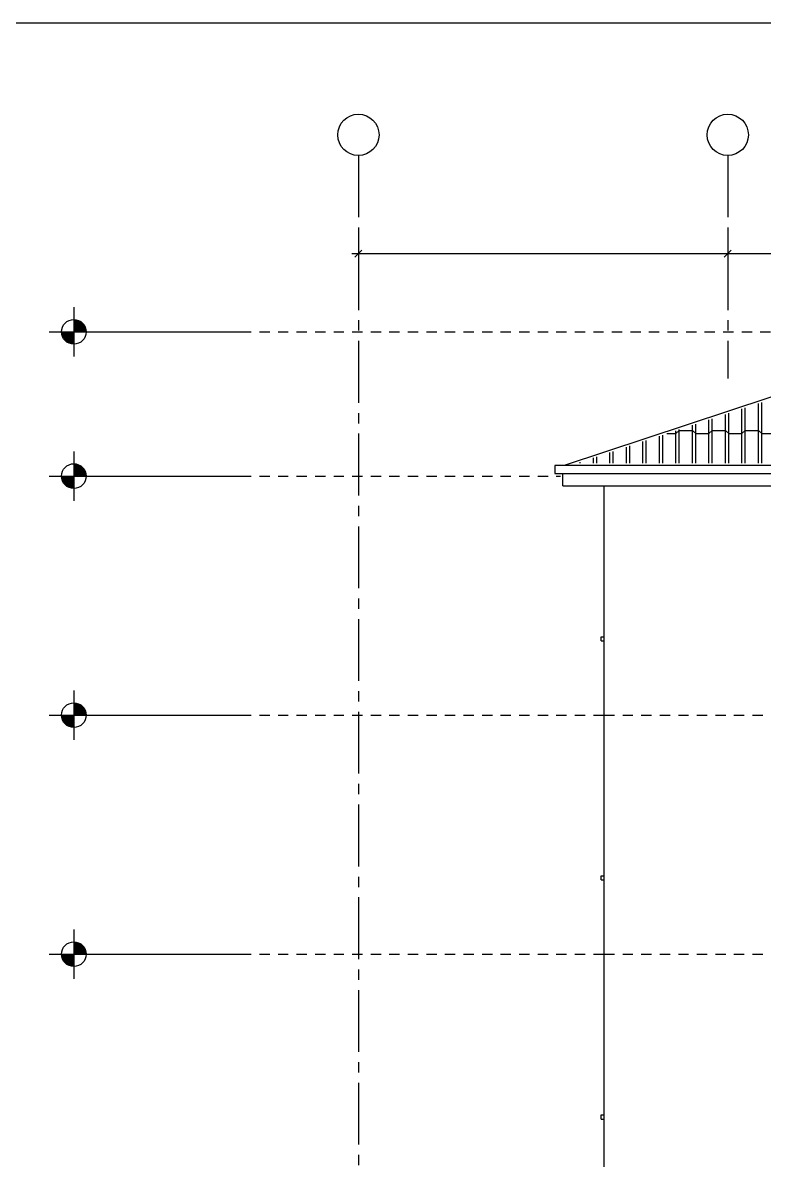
# Model space of a CAD drawing. Header units: metres. Extents: x -220 to 294, y -29 to 18.
# Drawn here: x 130.8 to 139.79, y 4.2 to 18 of the extents above; entities that cross this region are included whole.
import ezdxf

# ---------------------------------------------------------------- set-up
doc = ezdxf.new("R2010")
doc.units = ezdxf.units.M
doc.header["$MEASUREMENT"] = 0
doc.linetypes.add('CENTER2', pattern=[1.125, 0.75, -0.125, 0.125, -0.125])
doc.linetypes.add('DASHED4', pattern=[0.1875, 0.125, -0.0625])
for name, color, linetype in [('Cizgi', 7, 'Continuous'), ('Olculendirme', 7, 'Continuous'), ('Rota', 7, 'Continuous'), ('Standart', 7, 'Continuous'), ('Tarama', 7, 'Continuous')]:
    doc.layers.add(name, color=color, linetype=linetype)

msp = doc.modelspace()

# ---------------------------------------------------------------- hatches: boundary and pattern name
at = {"layer": 'Tarama', "linetype": 'Continuous', "lineweight": -3}
for points in [[(131.567, 14.25), (131.566, 14.267), (131.563, 14.283), (131.559, 14.3), (131.552, 14.315), (131.544, 14.33), (131.534, 14.344), (131.523, 14.356), (131.511, 14.367), (131.497, 14.377), (131.482, 14.385), (131.467, 14.392), (131.45, 14.396), (131.434, 14.399), (131.417, 14.4), (131.417, 14.25)], [(131.267, 14.25), (131.268, 14.233), (131.271, 14.217), (131.275, 14.2), (131.282, 14.185), (131.29, 14.17), (131.3, 14.156), (131.311, 14.144), (131.323, 14.133), (131.337, 14.123), (131.352, 14.115), (131.367, 14.108), (131.384, 14.104), (131.4, 14.101), (131.417, 14.1), (131.417, 14.25)], [(131.567, 12.5), (131.566, 12.517), (131.563, 12.533), (131.559, 12.55), (131.552, 12.565), (131.544, 12.58), (131.534, 12.594), (131.523, 12.606), (131.511, 12.617), (131.497, 12.627), (131.482, 12.635), (131.467, 12.642), (131.45, 12.646), (131.434, 12.649), (131.417, 12.65), (131.417, 12.5)], [(131.267, 12.5), (131.268, 12.483), (131.271, 12.467), (131.275, 12.45), (131.282, 12.435), (131.29, 12.42), (131.3, 12.406), (131.311, 12.394), (131.323, 12.383), (131.337, 12.373), (131.352, 12.365), (131.367, 12.358), (131.384, 12.354), (131.4, 12.351), (131.417, 12.35), (131.417, 12.5)], [(131.567, 9.6), (131.566, 9.617), (131.563, 9.633), (131.559, 9.65), (131.552, 9.665), (131.544, 9.68), (131.534, 9.694), (131.523, 9.706), (131.511, 9.717), (131.497, 9.727), (131.482, 9.735), (131.467, 9.742), (131.45, 9.746), (131.434, 9.749), (131.417, 9.75), (131.417, 9.6)], [(131.267, 9.6), (131.268, 9.583), (131.271, 9.567), (131.275, 9.55), (131.282, 9.535), (131.29, 9.52), (131.3, 9.506), (131.311, 9.494), (131.323, 9.483), (131.337, 9.473), (131.352, 9.465), (131.367, 9.458), (131.384, 9.454), (131.4, 9.451), (131.417, 9.45), (131.417, 9.6)], [(131.567, 6.7), (131.566, 6.717), (131.563, 6.733), (131.559, 6.75), (131.552, 6.765), (131.544, 6.78), (131.534, 6.794), (131.523, 6.806), (131.511, 6.817), (131.497, 6.827), (131.482, 6.835), (131.467, 6.842), (131.45, 6.846), (131.434, 6.849), (131.417, 6.85), (131.417, 6.7)], [(131.267, 6.7), (131.268, 6.683), (131.271, 6.667), (131.275, 6.65), (131.282, 6.635), (131.29, 6.62), (131.3, 6.606), (131.311, 6.594), (131.323, 6.583), (131.337, 6.573), (131.352, 6.565), (131.367, 6.558), (131.384, 6.554), (131.4, 6.551), (131.417, 6.55), (131.417, 6.7)]]:
    msp.add_hatch(color=216, dxfattribs=at).paths.add_polyline_path(points)

# ---------------------------------------------------------------- linework, layer by layer
at = {"layer": 'Cizgi', "color": 18, "linetype": 'Continuous', "lineweight": -3}
msp.add_lwpolyline([(51.917, 18), (172.317, 18)], dxfattribs=at)
at = {"layer": 'Cizgi', "color": 73, "linetype": 'DASHED4', "lineweight": -3}
for points in [[(131.869, 14.25), (141.35, 14.25)], [(131.869, 12.5), (137.322, 12.5)], [(131.869, 9.6), (137.85, 9.6)], [(137.85, 9.6), (154.999, 9.6)], [(131.869, 6.7), (137.85, 6.7)], [(137.85, 6.7), (154.999, 6.7)]]:
    msp.add_lwpolyline(points, dxfattribs=at)
at = {"layer": 'Cizgi', "color": 98, "linetype": 'Continuous', "lineweight": -3}
for points in [[(141.35, 13.945), (137.365, 12.63)], [(137.35, 12.38), (137.35, 12.48)], [(137.35, 12.38), (137.35, 12.48)], [(137.35, 12.38), (137.85, 12.38)], [(137.35, 12.38), (137.85, 12.38)], [(137.85, 12.38), (154.999, 12.38)], [(137.812, 10.5), (137.812, 10.55)], [(137.812, 10.55), (137.85, 10.55)], [(137.812, 10.5), (137.85, 10.5)], [(137.812, 7.6), (137.812, 7.65)], [(137.812, 7.65), (137.85, 7.65)], [(137.812, 7.6), (137.85, 7.6)], [(137.812, 4.7), (137.812, 4.75)], [(137.812, 4.75), (137.85, 4.75)], [(137.812, 4.7), (137.85, 4.7)]]:
    msp.add_lwpolyline(points, dxfattribs=at)
at = {"layer": 'Cizgi', "color": 158, "linetype": 'Continuous', "lineweight": -3}
for points in [[(137.25, 12.53), (155.499, 12.53)], [(137.35, 12.38), (137.35, 12.53)], [(137.35, 12.38), (137.85, 12.38)], [(137.85, 12.38), (155.499, 12.38)]]:
    msp.add_lwpolyline(points, dxfattribs=at)
at = {"layer": 'Cizgi', "color": 108, "linetype": 'Continuous', "lineweight": -3}
msp.add_lwpolyline([(137.85, -2.5), (137.85, 12.38)], dxfattribs=at)
at = {"layer": 'Olculendirme', "color": 47, "linetype": 'Continuous', "lineweight": -3}
for points in [[(134.869, 15.45), (134.869, 15.15)], [(139.35, 15.45), (139.35, 15.15)], [(134.789, 15.2), (153.579, 15.2)]]:
    msp.add_lwpolyline(points, dxfattribs=at)
at = {"layer": 'Olculendirme', "color": 59, "linetype": 'Continuous', "lineweight": -3}
for points in [[(134.911, 15.242), (134.826, 15.158)], [(139.392, 15.242), (139.307, 15.158)]]:
    msp.add_lwpolyline(points, dxfattribs=at)
at = {"layer": 'Rota', "color": 158, "linetype": 'Continuous', "lineweight": -3}
for points in [[(137.35, 12.63), (137.25, 12.63)], [(137.25, 12.63), (137.25, 12.53)], [(155.599, 12.63), (137.35, 12.63)]]:
    msp.add_lwpolyline(points, dxfattribs=at)
at = {"layer": 'Standart', "color": 251, "linetype": 'CENTER2', "lineweight": -3}
for points in [[(134.869, 16.39), (134.869, -4.5)], [(139.35, 16.39), (139.35, 13.685)]]:
    msp.add_lwpolyline(points, dxfattribs=at)
at = {"layer": 'Standart', "color": 216, "linetype": 'Continuous', "lineweight": -3}
for points in [[(131.417, 14.55), (131.417, 13.95)], [(131.117, 14.25), (131.717, 14.25)], [(131.717, 14.25), (133.469, 14.25)], [(131.417, 12.8), (131.417, 12.2)], [(131.117, 12.5), (131.717, 12.5)], [(131.717, 12.5), (133.469, 12.5)], [(131.417, 9.9), (131.417, 9.3)], [(131.117, 9.6), (131.717, 9.6)], [(131.717, 9.6), (133.469, 9.6)], [(131.417, 7), (131.417, 6.4)], [(131.117, 6.7), (131.717, 6.7)], [(131.717, 6.7), (133.469, 6.7)]]:
    msp.add_lwpolyline(points, dxfattribs=at)
at = {"layer": 'Standart', "color": 251, "linetype": 'Continuous', "lineweight": -3}
for centre in [(134.869, 16.64), (139.35, 16.64)]:
    msp.add_circle(centre, 0.25, dxfattribs=at)
at = {"layer": 'Standart', "color": 216, "linetype": 'Continuous', "lineweight": -3}
for centre in [(131.417, 14.25), (131.417, 12.5), (131.417, 9.6), (131.417, 6.7)]:
    msp.add_circle(centre, 0.15, dxfattribs=at)
at = {"layer": 'Tarama', "color": 13, "linetype": 'Continuous', "lineweight": -3}
for points in [[(139.761, 13.055), (139.761, 13.394)], [(139.321, 13.055), (139.321, 13.249)], [(139.361, 13.055), (139.361, 13.262)], [(139.521, 13.055), (139.521, 13.315)], [(139.561, 13.055), (139.561, 13.328)], [(139.721, 13.055), (139.721, 13.381)], [(138.921, 13.055), (138.921, 13.117)], [(138.961, 13.055), (138.961, 13.13)], [(139.121, 13.055), (139.121, 13.183)], [(139.161, 13.055), (139.161, 13.196)], [(138.521, 12.655), (138.521, 12.985)], [(138.561, 12.655), (138.561, 12.998)], [(138.612, 13.015), (138.721, 13.015)], [(138.721, 13.015), (138.761, 13.055)], [(138.721, 12.655), (138.721, 13.051)], [(138.761, 13.055), (138.761, 13.064)], [(138.761, 12.655), (138.761, 13.055)], [(138.761, 13.055), (138.921, 13.055)], [(138.921, 12.655), (138.921, 13.055)], [(138.921, 13.055), (138.961, 13.015)], [(138.961, 12.655), (138.961, 13.055)], [(138.961, 13.015), (139.121, 13.015)], [(139.121, 12.655), (139.121, 13.055)], [(139.121, 13.015), (139.161, 13.055)], [(139.161, 12.655), (139.161, 13.055)], [(139.161, 13.055), (139.321, 13.055)], [(139.321, 12.655), (139.321, 13.055)], [(139.321, 13.055), (139.361, 13.015)], [(139.361, 12.655), (139.361, 13.055)], [(139.361, 13.015), (139.521, 13.015)], [(139.521, 12.655), (139.521, 13.055)], [(139.521, 13.015), (139.561, 13.055)], [(139.561, 12.655), (139.561, 13.055)], [(139.561, 13.055), (139.721, 13.055)], [(139.721, 12.655), (139.721, 13.055)], [(139.721, 13.055), (139.761, 13.015)], [(139.761, 12.655), (139.761, 13.055)], [(139.761, 13.015), (139.921, 13.015)], [(138.121, 12.655), (138.121, 12.853)], [(138.161, 12.655), (138.161, 12.866)], [(138.321, 12.655), (138.321, 12.919)], [(138.361, 12.655), (138.361, 12.932)], [(137.721, 12.655), (137.721, 12.721)], [(137.761, 12.655), (137.761, 12.734)], [(137.921, 12.655), (137.921, 12.787)], [(137.961, 12.655), (137.961, 12.8)], [(137.561, 12.655), (137.561, 12.668)]]:
    msp.add_lwpolyline(points, dxfattribs=at)

doc.saveas('drawing.dxf')
